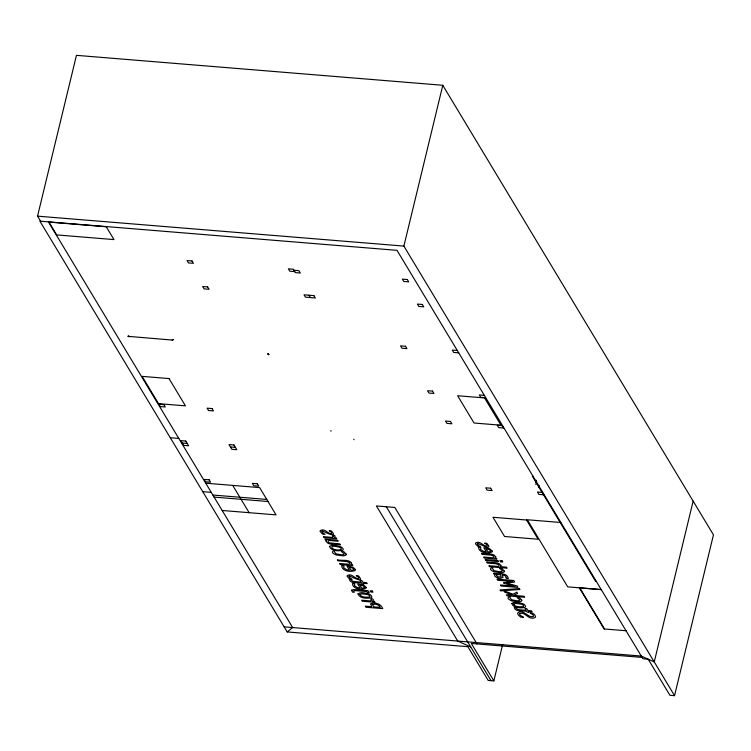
<?xml version="1.0" encoding="UTF-8"?>
<svg xmlns="http://www.w3.org/2000/svg" width="751" height="751" viewBox="0 0 751 751"><rect width="100%" height="100%" fill="white"/><g stroke="black" fill="none" stroke-linecap="round" stroke-linejoin="round"><path stroke-width="1.13" d="M40.592 221.207L37.55 216.147L76.452 55.339L442.79 85.285L713.45 534.853L674.548 695.661L669.92 695.276L648.188 659.19L642.903 658.758L397.007 250.346L39.887 221.151L287.201 631.929L467.882 646.695L488.188 680.425L493.858 680.885L502.691 644.396M674.548 695.661L403.888 246.093L442.79 85.285M535.604 482.508L536.158 480.227M535.838 484.517L536.665 481.109M538.533 487.577L539.077 485.343M693.145 501.124L654.243 661.931L641.279 656.064L284.15 626.869M287.201 631.929L292.655 627.564L48.393 221.845M128.233 336.354L172.063 340.053L173.256 339.649M340.71 549.601C332.402 551.797 326.281 543.621 339.245 547.169A3.042 1.211 13.6 0 1 340.87 548.099L341.32 548.84A3.07 1.22 13.6 0 1 340.71 549.601M172.063 340.053L173.34 339.781M268.529 354.707L268.032 353.824L268.942 354.528M37.55 216.147L403.888 246.093M293.941 270.247L298.898 270.66L300.316 273.017L295.359 272.613L293.331 269.243L288.365 268.83L289.792 271.195L294.749 271.599M457.237 350.482L452.28 350.079L453.698 352.444L458.664 352.848M484.245 395.345L479.288 394.932L480.706 397.298L485.662 397.701M330.543 430.896L331.257 430.952M170.28 437.72L178.776 438.415M182.249 442.996L187.215 443.4M230.435 446.939L235.392 447.343M532.994 476.2L532.281 476.143L595.627 581.368L596.341 581.424M205.783 483.203L259.63 487.606L276.058 514.886L222.212 510.483M202.761 491.68L211.266 492.374M560.866 522.499L527.315 519.758L567.718 586.86L601.26 589.601L579.772 587.855L604.536 628.991M212.862 495.04L266.765 499.443M214.11 497.106L268.004 501.508M626.034 630.746L604.076 628.953L579.303 587.808M642.086 657.416L471.318 643.457L493.858 680.885M128.139 336.082L129.256 336.392M129.266 336.617L128.092 336.251L129.313 336.767M470.717 646.93L457.753 641.063L376.401 505.939L394.829 507.451L476.988 643.917M268.238 353.862L268.755 354.669M308.961 295.209L310.388 297.565M353.74 439.204L354.04 439.71M386.324 506.756L491.023 680.659M232.707 485.399L249.135 512.689M267.91 353.721L268.332 354.641M346.173 554.163L345.92 555.13L343.733 555.871L336.673 555.064A5.21 2.075 13.6 0 1 333.801 553.675C329.708 551.919 335.847 549.188 334.439 551.76L335.894 553.75L341.423 554.858L343.611 554.613L344.24 553.816L341.498 551.534L343.892 551.732L346.173 554.163M504.287 571.06L504.034 572.027L501.846 572.769L494.787 571.962A5.21 2.075 13.6 0 1 491.914 570.572C487.821 568.817 493.961 566.085 492.543 568.657L494.008 570.647L499.528 571.755L501.715 571.511L502.353 570.713L499.612 568.432L501.997 568.629L504.287 571.06M521.795 600.143L521.541 601.1L519.354 601.842L512.295 601.044A5.21 2.075 13.6 0 1 509.422 599.645C505.329 597.89 511.469 595.168 510.051 597.74L511.515 599.73L517.035 600.828L519.223 600.584L519.861 599.796L517.157 597.571L519.504 597.702L521.795 600.143M353.712 569.296L353.28 570.047L351.064 570.338L349.149 567.155L352.435 567.944L353.712 569.296M364.47 587.151L364.028 587.902L361.822 588.193L359.907 585.01L363.184 585.799L364.47 587.151M490.572 550.887L490.14 551.638L487.925 551.929L486.01 548.746L489.286 549.535L490.572 550.887M329.436 546.475C331.135 551.103 338.241 551.178 342.418 550.436A5.37 2.14 13.6 0 0 343.235 549.188L342.54 548.033A5.304 2.112 13.6 0 0 340.081 546.531C336.824 545.695 332.261 544.1 329.436 546.475M358.002 593.91C359.691 598.538 366.798 598.613 370.985 597.871A5.37 2.14 13.6 0 0 371.801 596.632L371.107 595.477A5.304 2.112 13.6 0 0 368.638 593.966C365.39 593.14 360.818 591.535 358.002 593.91M511.722 603.522C513.412 608.15 520.527 608.226 524.705 607.484A5.37 2.14 13.6 0 0 525.522 606.245L524.827 605.09A5.304 2.112 13.6 0 0 522.367 603.588C519.11 602.753 514.548 601.147 511.722 603.522M355.514 569.587L355.495 570.093C351.703 572.703 341.808 571.351 341.667 565.71L343.986 565.897L343.705 567.84L346.54 569.68L349.44 570.197L346.934 566.029L352.82 567.146L355.514 569.587M366.263 587.451L366.244 587.958C362.451 590.558 352.566 589.216 352.426 583.565L354.744 583.762L354.463 585.705L357.288 587.535L360.189 588.061L357.683 583.893L363.568 585.01L366.263 587.451M492.374 551.187L492.346 551.694C488.554 554.294 478.669 552.952 478.528 547.301L480.847 547.498L480.565 549.441L483.391 551.272L486.291 551.797L483.785 547.629L489.671 548.746L492.374 551.187M506.23 577.416L506.193 578.364L508.361 578.542C507.103 571.952 497.753 574.412 493.407 573.238L494.017 574.243L495.36 574.355L494.571 575.482L495.134 576.533L497.453 577.819A4.6 1.831 13.6 0 0 499.95 578.326L502.992 577.528L502.325 574.919L504.897 575.519L506.23 577.416M333.115 536.355L332.43 537.416L323.465 536.683L324.075 537.697L336.711 538.73L336.101 537.716L334.223 537.556L335.162 536.336C335.021 534.9 331.332 534.75 333.115 536.355M371.379 599.908L370.694 600.96L361.719 600.227L362.329 601.241L374.965 602.274L374.355 601.26L372.477 601.11L373.425 599.88C373.275 598.444 369.595 598.303 371.379 599.908M359.936 594.454C361.203 597.693 366.385 597.214 369.267 597.036A3.07 1.22 13.6 0 0 369.877 596.275L369.426 595.534A3.042 1.211 13.6 0 0 367.802 594.604L361.851 593.816L359.936 594.454M513.665 604.067C514.923 607.306 520.105 606.827 522.996 606.648A3.07 1.22 13.6 0 0 523.597 605.888L523.156 605.146A3.042 1.211 13.6 0 0 521.532 604.217L515.571 603.428L513.665 604.067M322.029 531.286L322.752 532.835L325.052 534.346L322.658 534.158L320.133 531.511A5.135 2.046 13.6 0 1 320.499 530.413C324.883 528.131 327.445 533.736 331.36 533.773C333.82 532.055 325.314 529.953 331.444 530.948C338.504 539.209 324.958 531.971 322.423 531.06L322.029 531.286M349.102 576.252L349.816 577.801L352.116 579.312L349.731 579.115L347.197 576.477A5.135 2.046 13.6 0 1 347.563 575.379C351.956 573.088 354.519 578.692 358.424 578.739C360.893 577.021 352.379 574.919 358.509 575.904C365.568 584.175 352.031 576.928 349.487 576.026L349.102 576.252M477.429 543.668L478.143 545.226L480.443 546.737L478.058 546.54L475.524 543.902A5.135 2.046 13.6 0 1 475.89 542.804C480.283 540.513 482.846 546.118 486.751 546.155C489.22 544.447 480.706 542.344 486.836 543.33C493.895 551.6 480.358 544.353 477.814 543.442L477.429 543.668M351.665 563.203L350.839 564.414L352.247 564.536L352.848 565.541L340.212 564.508L339.612 563.503L349.046 564.273L349.675 563.579A3.868 1.54 13.6 0 0 349.365 562.49L346.821 561.56L337.978 560.8L337.368 559.786C341.527 561.185 348.746 558.772 351.665 563.203M495.726 556.754L494.89 557.965L496.298 558.077L496.909 559.091L484.273 558.059L483.663 557.045L493.097 557.815L493.726 557.12A3.868 1.54 13.6 0 0 493.416 556.031L490.872 555.102L482.029 554.341L481.419 553.327C485.578 554.736 492.797 552.323 495.726 556.754M500.945 565.419L500.11 566.63L506.484 567.155L507.094 568.169L489.492 566.723L488.882 565.719L498.317 566.489L498.946 565.794A3.868 1.54 13.6 0 0 498.636 564.705L496.092 563.776L487.249 563.015L486.639 562.001C490.797 563.4 498.016 560.988 500.945 565.419M326.197 541.067L326.122 541.48C329.041 545.939 336.279 543.517 340.438 544.916L339.827 543.902L329.689 542.889A1.746 0.695 13.6 0 1 328.44 542.222L328.056 541.49L328.76 540.429L338.194 541.199L337.584 540.194L324.948 539.162L325.558 540.166L326.967 540.288L326.197 541.067M351.261 579.659L352.641 581.349L361.193 582.185L360.067 580.316L361.832 580.467L362.958 582.325L366.591 582.626L367.192 583.64L363.568 583.339L363.982 584.025L362.217 583.874L361.804 583.198C358.434 581.912 350.783 584.344 349.309 579.443L351.261 579.659M516.172 607.85L517.561 609.549L526.104 610.385L524.987 608.517L526.751 608.657L527.869 610.525L531.501 610.826L532.112 611.83L528.479 611.539L528.892 612.225L527.127 612.074L526.714 611.389C523.353 610.112 515.693 612.534 514.228 607.634L516.172 607.85M519.645 613.558C518.791 616.299 528.019 617.979 520.781 617.115L518.462 615.191L517.542 613.182C522.94 608.141 527.765 618.12 533.276 616.59L533.51 616.102C533.614 613.736 526.291 612.422 532.741 613.201L534.796 615.013L535.566 616.721A5.717 2.281 13.6 0 1 534.515 617.773C528.432 620.345 525.146 611.314 519.645 613.558M496.495 575.135L497.65 576.862L501.086 576.89L500.635 574.787L497.124 574.496L496.495 575.135M372.731 604.752L373.491 606.846L380.222 607.39C379.105 604.668 375.237 603.363 372.731 604.752M351.712 590.155L352.416 592.117L354.322 592.276L353.608 591.018L354.97 590.605L366.826 591.544L367.483 592.623L369.248 592.774L367.981 590.671L353.984 589.563L351.712 590.155M370.853 603.926L371.576 606.686L365.296 606.17L365.944 607.24L382.785 608.62C381.151 604.076 375.012 601.701 370.853 603.926M512.248 594.895L506.39 594.792L507 595.806L524.602 597.242L523.991 596.228L513.684 595.393L517.589 593.45L516.829 592.182L513.036 594.229L503.996 590.821L504.794 592.154L512.248 594.895M512.126 581.396L503.508 582.682L503.893 583.33L515.017 586.212L500.504 585.02L501.105 586.015L517.946 587.395L517.073 585.94L506.484 583.17L514.698 582.006L513.806 580.523L496.965 579.143L497.613 580.213L512.126 581.396M519.373 588.568L499.997 589.967L500.542 590.877L519.927 589.488L519.373 588.568M106.266 226.774L48.946 222.089L56.654 234.903L113.983 239.588L106.266 226.774M192.003 260.954L187.037 260.55L188.463 262.916L193.42 263.319L192.003 260.954M407.314 279.522L402.348 279.119L403.775 281.475L408.732 281.878L407.314 279.522M207.633 286.929L202.676 286.516L204.094 288.882L209.06 289.285L207.633 286.929M313.918 295.612L304.005 294.805L305.422 297.161L315.345 297.978L313.918 295.612M422.334 304.474L417.378 304.071L418.795 306.436L423.752 306.84L422.334 304.474M405.512 346.258L400.555 345.854L401.973 348.211L406.939 348.614L405.512 346.258M432.52 391.111L427.554 390.708L428.981 393.064L433.937 393.477L432.52 391.111M484.555 397.927L457.622 395.73L474.05 423.01L500.973 425.216L484.555 397.927M169.022 378.57L142.099 376.364L158.517 403.653L185.45 405.85L169.022 378.57M450.487 421.442L445.521 421.039L446.948 423.395L451.905 423.799L450.487 421.442M502.212 425.667L497.246 425.263L498.673 427.629L503.63 428.032L502.212 425.667M163.859 404.62L158.902 404.216L160.32 406.573L165.286 406.976L163.859 404.62M212.045 408.563L207.079 408.15L208.506 410.515L213.462 410.919L212.045 408.563M185.788 441.044L180.831 440.64L183.676 445.362L188.632 445.765L185.788 441.044M233.974 444.986L229.008 444.573L231.852 449.295L236.818 449.699L233.974 444.986M490.685 488.216L485.728 487.812L487.146 490.168L492.112 490.581L490.685 488.216M542.41 492.449L537.453 492.036L538.871 494.402L543.837 494.806L542.41 492.449M209.144 479.823L204.178 479.42L205.605 481.785L210.562 482.189L209.144 479.823M257.321 483.766L252.364 483.362L253.782 485.719L258.748 486.122L257.321 483.766M526.535 520.011L492.985 517.27L504.559 536.486L538.11 539.237L526.535 520.011M497.8 560.575L485.165 559.542L485.775 560.556L498.411 561.588L497.8 560.575M502.081 560.856L499.875 560.678L500.57 561.832L502.776 562.011L502.081 560.856M372.299 591.018L370.093 590.84L370.787 591.995L372.994 592.173L372.299 591.018"/></g></svg>
